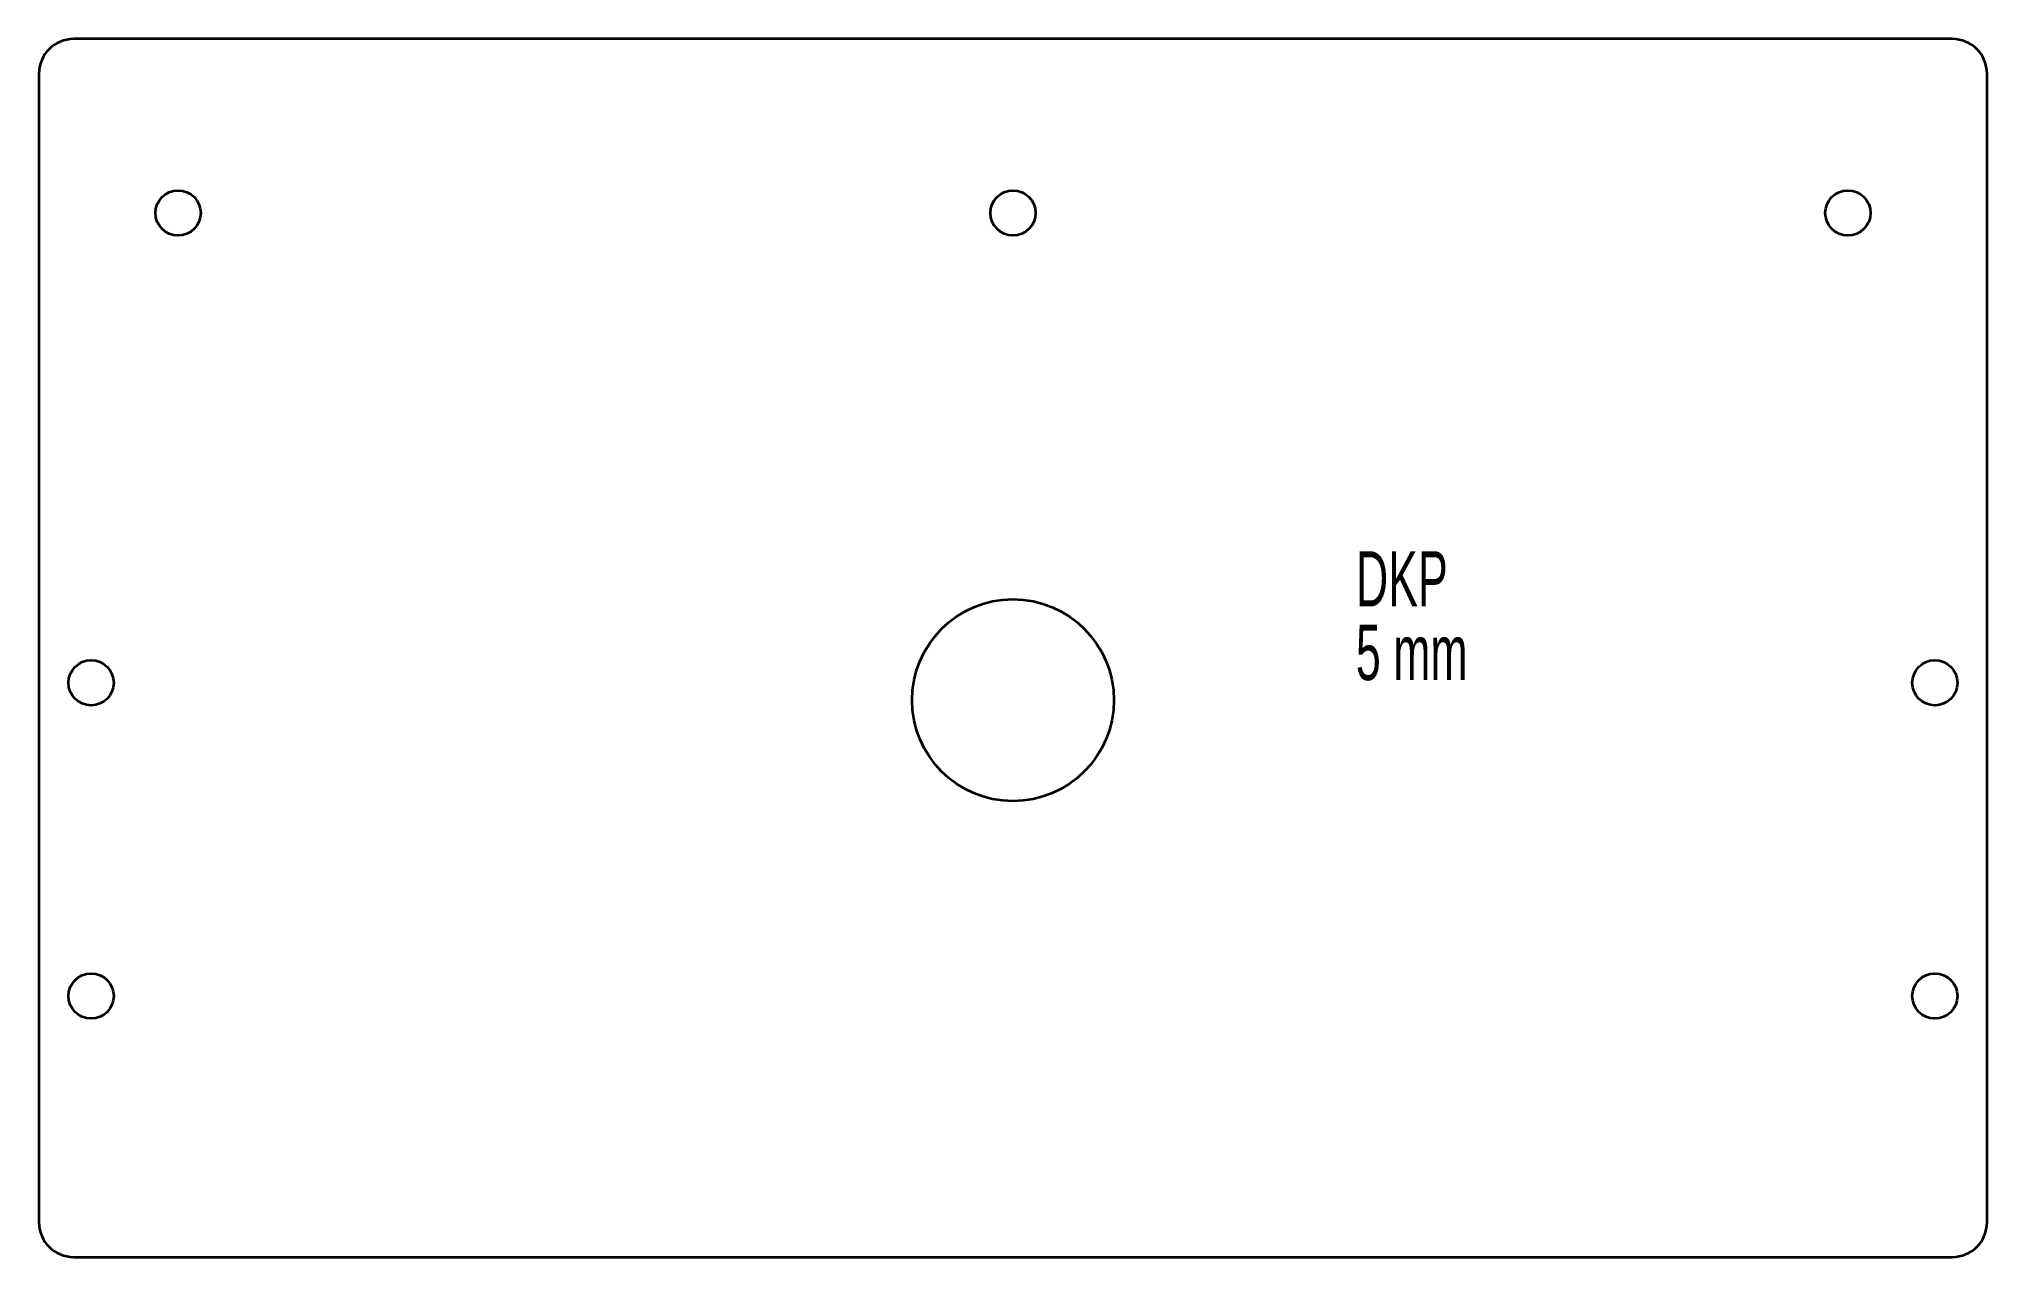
# Model space of a CAD drawing. Header units: millimetres. Extents: x -289 to -9, y 16 to 191.
import ezdxf

# ---------------------------------------------------------------- set-up
doc = ezdxf.new("R2010")
doc.units = ezdxf.units.MM
doc.styles.add('SLDTEXTSTYLE0', font='TXT', dxfattribs={"width": 0.605})

# ---------------------------------------------------------------- blocks, each defined once
blk = doc.blocks.new('SW_NOTE_0')
at = {"color": 0, "linetype": 'Continuous', "lineweight": 0, "char_height": 7.938, "attachment_point": 1, "style": 'SLDTEXTSTYLE0'}
for s, insert in [('DKP', (0, 10.23)), ('5 mm', (0, -0.35))]:
    blk.add_mtext(s, dxfattribs=dict(at, insert=insert))

msp = doc.modelspace()

# ---------------------------------------------------------------- linework, layer by layer
at = {"color": 7, "linetype": 'Continuous', "lineweight": 35}
for p, q in [((-13.58, 190.89), (-283.58, 190.89)), ((-288.58, 185.89), (-288.58, 20.89)), ((-8.58, 20.89), (-8.58, 185.89)), ((-283.58, 15.89), (-13.58, 15.89))]:
    msp.add_line(p, q, dxfattribs=at)
for centre, radius in [((-268.58, 165.89), 3.25), ((-148.58, 165.89), 3.25), ((-28.58, 165.89), 3.25), ((-148.58, 95.89), 14.5), ((-281.08, 98.39), 3.25), ((-16.08, 98.39), 3.25), ((-281.08, 53.39), 3.25), ((-16.08, 53.39), 3.25)]:
    msp.add_circle(centre, radius, dxfattribs=at)
for centre, start, end in [((-283.58, 185.89), 90, 180), ((-13.58, 185.89), 0, 90), ((-283.58, 20.89), 180, 270), ((-13.58, 20.89), 270, 0)]:
    msp.add_arc(centre, 5, start, end, dxfattribs=at)

# ---------------------------------------------------------------- block references
at = {"color": 7, "linetype": 'Continuous', "lineweight": 0}
msp.add_blockref('SW_NOTE_0', (-99.29, 107.07), dxfattribs=at)

doc.saveas('drawing.dxf')
